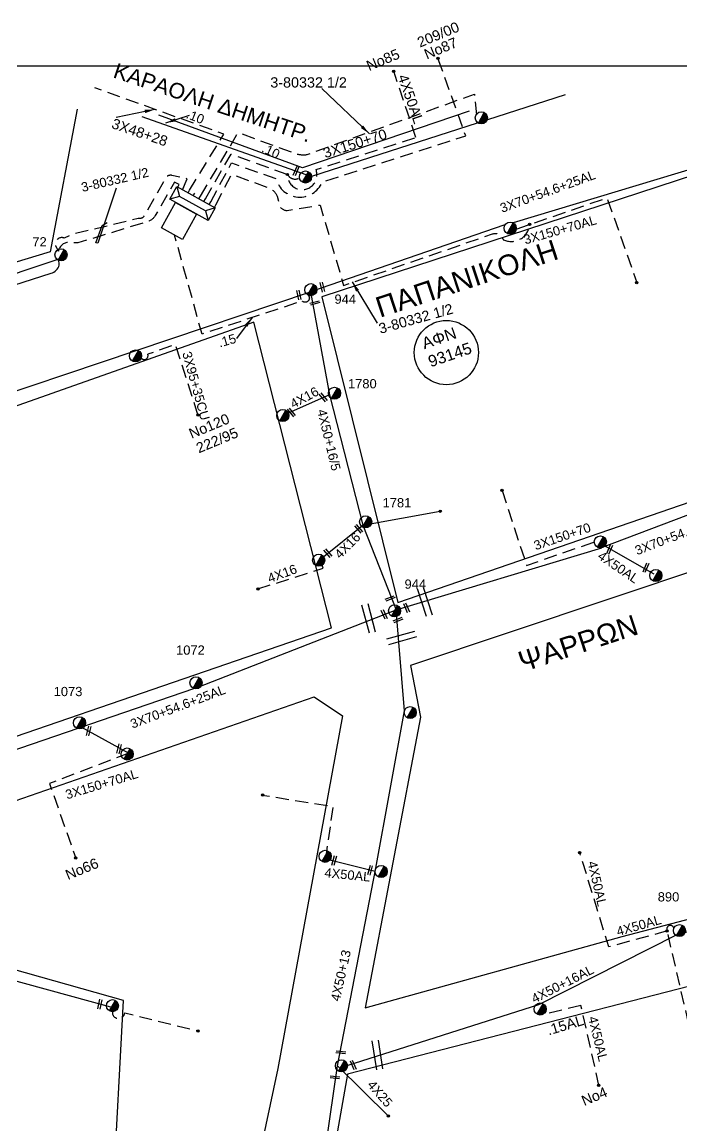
# Model space of a CAD drawing. Header units: millimetres. Extents: x 938 to 3112, y 793 to 1825.
# Drawn here: x 1051.1 to 1179.6, y 1601.6 to 1816.5 of the extents above; entities that cross this region are included whole.
import ezdxf
from ezdxf.enums import TextEntityAlignment as Align

# ---------------------------------------------------------------- set-up
doc = ezdxf.new("R2010")
doc.units = ezdxf.units.MM
doc.linetypes.add('DASHED', pattern=[19.05, 12.7, -6.35])
for name, color, linetype in [('Άγνωστα', 7, 'Continuous'), ('Γέφυρες Εναερίου Δικτύου', 7, 'Continuous'), ('Γυμνά εναέρια ΧΤ (3Φ)   4x50AL', 7, 'Continuous'), ('Γυμνά εναέρια ΧΤ και ΦΟΠ (3Φ)   4x50+16AL', 7, 'Continuous'), ('Εναέρια παροχή ΧΤ 4x16', 7, 'SYN_LINE'), ('Εναέρια παροχή ΧΤ 4x25', 7, 'SYN_LINE'), ('Επιγραφές - Σχήματα', 7, 'Continuous'), ('Καλώδια ΧΤ   3x150+70AL', 7, 'DASHED'), ('Καλώδια ΧΤ   3x95+35CU', 7, 'DASHED'), ('Καλώδια ΧΤ   4X50+13', 7, 'Continuous'), ('Καλώδια ΧΤ   4x50AL', 7, 'DASHED'), ('Μηχανική τομή', 7, 'Continuous'), ('Στύλος ΦΜ', 7, 'Continuous'), ('Στύλος ΦΜ @ 1', 7, 'Continuous'), ('Συνδέσεις', 7, 'Continuous'), ('Συνεστραμμένα ΧΤ   3x70+54.6+25AL', 7, 'SYN_LINE'), ('Τομή', 7, 'Continuous'), ('Υποσταθμός πόλεως', 7, 'Continuous'), ('Υπόβαθρο ΔΕΗ', 7, 'Continuous'), ('Υπόγεια Καλώδια Δικτύου ΧΤ   .10', 7, 'DASHED'), ('Υπόγεια Καλώδια Δικτύου ΧΤ   .15', 7, 'DASHED')]:
    doc.layers.add(name, color=color, linetype=linetype)
doc.styles.get("Standard").update_dxf_attribs({"font": 'arial.ttf'})
doc.linetypes.add('SYN_LINE', pattern='A,0.5,-0.0001,["/\\/\\/\\/",Standard,S=0.1,R=0,X=0,Y=-0.05],-0.25', length=0.7501)
doc.dimstyles.new('ISO-25', dxfattribs={"dimtxt": 2.5, "dimasz": 2.5, "dimexe": 1.25, "dimexo": 0.625, "dimtad": 1, "dimtxsty": 'Standard', "dimcen": 2.5, "dimaunit": 2, "dimazin": 0, "dimtfac": 1, "dimtmove": 0, "dimatfit": 3, "dimfxl": 1, "dimarcsym": 0})

# ---------------------------------------------------------------- blocks, each defined once
blk = doc.blocks.new('ΥΠΟΣΤΑΘΜΟΣ ΠΟΛΕΩΣ 8 ΑΝΑΧΩΡΗΣΕΩΝ')
at = {"layer": 'Υποσταθμός πόλεως', "linetype": 'Continuous', "ltscale": 40}
for p, q in [((-8.18, -2.82), (-8.18, -4)), ((-5.9, -2.82), (-5.9, -4)), ((-3.55, -2.82), (-3.55, -4)), ((-1.28, -2.82), (-1.28, -4)), ((1.23, -2.82), (1.23, -4)), ((3.56, -2.82), (3.56, -4)), ((6.03, -2.82), (6.03, -4)), ((8.16, -2.82), (8.16, -4))]:
    blk.add_line(p, q, dxfattribs=at)
blk.add_lwpolyline([(-8.57, 2.82), (8.57, 2.82), (8.57, -2.82), (-8.57, -2.82)], close=True, dxfattribs=at)
for points in [[(-5.75, 0), (-8.57, 2.82)], [(5.75, 0), (8.57, 2.82)], [(-8.57, -2.82), (-5.75, 0)], [(-5.75, 0), (5.75, 0)], [(8.57, -2.82), (5.75, 0)]]:
    blk.add_lwpolyline(points, dxfattribs=at)
at = {"layer": 'Υποσταθμός πόλεως', "linetype": 'SYN_LINE', "ltscale": 40, "flags": 1}
for tag, p in [('ΜΕΤΑΣΧΗΜΑΤΙΣΜΟΣ', (9.59, 1.44)), ('ΙΣΧΥΣ', (9.57, -1.35)), ('ΑΡΙΘΜΟΣ', (9.69, -4.07))]:
    blk.add_attdef(tag, p, '', height=1.8, dxfattribs=at)
blk = doc.blocks.new('ΥΠΑΡΧΩΝ ΤΣΙΜΕΝΤΕΝΙΟΣ ΣΤΥΛΟΣ')
at = {"layer": 'Στύλος ΦΜ'}
blk.add_hatch(color=256, dxfattribs=at).paths.add_polyline_path([(-1.29, -2.28, 0.574793), (2.62, 0, 0.268822), (1.3, 2.27)])
blk.add_line((-1.29, -2.28), (1.3, 2.27), dxfattribs=at)
blk.add_circle((0, 0), 2.62, dxfattribs=at)
at = {"layer": 'Στύλος ΦΜ', "flags": 4}
for tag, p in [('ΑΡΙΘΜΟΣ', (-4.68, 8.05)), ('ΤΥΠΟΣ', (-4.91, 3.03))]:
    blk.add_attdef(tag, p, '', height=4, dxfattribs=at)
blk = doc.blocks.new('ΤΟΜΗ')
at = {"layer": 'Τομή', "ltscale": 40}
for p, q in [((-5.68, 0), (5.68, 0)), ((5.68, -2.33), (-5.68, -2.33))]:
    blk.add_line(p, q, dxfattribs=at)
blk = doc.blocks.new('_ΣΥΝΔΕΣΗ')
at = {"layer": 'Συνδέσεις', "linetype": 'SYN_LINE', "ltscale": 40}
blk.add_hatch(color=256, dxfattribs=at).paths.add_polyline_path([(0.5, -0.01, 1), (-0.5, -0.01, 1)])
at = {"layer": 'Συνδέσεις'}
blk.add_circle((0, -0.01), 0.5, dxfattribs=at)
blk = doc.blocks.new('ΜΗΧΑΝΙΚΗ ΤΟΜΗ')
at = {"layer": 'Μηχανική τομή', "ltscale": 40}
for p, q in [((-1.89, 0.78), (1.89, 0.78)), ((1.89, 0), (-1.89, 0))]:
    blk.add_line(p, q, dxfattribs=at)

msp = doc.modelspace()

# ---------------------------------------------------------------- linework, layer by layer
at = {"layer": 'Άγνωστα'}
msp.add_circle((1133.75, 1752.14), 6.25, dxfattribs=at)
at = {"layer": 'Γέφυρες Εναερίου Δικτύου', "color": 30, "linetype": 'DASHED', "ltscale": 0.2, "flags": 128}
msp.add_lwpolyline([(1082.35, 1783.84), (1083.28, 1785.96), (1080.3, 1786.63, 0.260277), (1079.17, 1786.29), (1074.9, 1778.76, -0.325383), (1073.75, 1778.23), (1061.22, 1775.23), (1059.32, 1774.44, 0.611216), (1057.62, 1772.9), (1058.19, 1771.88)], format="xyb", dxfattribs=at)
at = {"layer": 'Γέφυρες Εναερίου Δικτύου', "color": 151, "linetype": 'DASHED', "ltscale": 0.2, "flags": 128}
msp.add_lwpolyline([(1081.71, 1784.87), (1080.79, 1785.28), (1077.04, 1778.81, -0.211172), (1075.3, 1777.54), (1062, 1773.48, -0.023587), (1060.45, 1773.58, 0.392973), (1058.19, 1771.88, 0.65853)], format="xyb", dxfattribs=at)
at = {"layer": 'Γέφυρες Εναερίου Δικτύου', "color": 27, "linetype": 'SYN_LINE', "ltscale": 20, "flags": 128}
msp.add_lwpolyline([(1117.46, 1718.54), (1132.56, 1721.27)], dxfattribs=at)
at = {"layer": 'Γέφυρες Εναερίου Δικτύου', "color": 2, "linetype": 'DASHED', "ltscale": 0.2, "flags": 128}
msp.add_lwpolyline([(1110.26, 1653.53), (1111.72, 1663.72), (1097.81, 1665.94)], dxfattribs=at)
at = {"layer": 'Γέφυρες Εναερίου Δικτύου', "color": 1, "linetype": 'DASHED', "ltscale": 0.2, "flags": 128}
msp.add_lwpolyline([(1069.08, 1624.6, 1.462231), (1071.11, 1623.63), (1085.38, 1620.08)], format="xyb", dxfattribs=at)
at = {"layer": 'Γυμνά εναέρια ΧΤ (3Φ)   4x50AL', "color": 2, "flags": 128}
msp.add_lwpolyline([(1119.91, 1651.15), (1110.26, 1653.53)], dxfattribs=at)
at = {"layer": 'Γυμνά εναέρια ΧΤ και ΦΟΠ (3Φ)   4x50+16AL', "color": 27, "flags": 128}
msp.add_lwpolyline([(1107.32, 1763.98), (1110.99, 1743.9), (1117.46, 1718.54), (1123.95, 1702.05)], dxfattribs=at)
at = {"layer": 'Γυμνά εναέρια ΧΤ και ΦΟΠ (3Φ)   4x50+16AL', "color": 30, "flags": 128}
msp.add_lwpolyline([(1212.9, 1648.71), (1178.53, 1638.76), (1151.68, 1625.19), (1114.35, 1613.27)], dxfattribs=at)
at = {"layer": 'Εναέρια παροχή ΧΤ 4x16', "color": 27, "ltscale": 20, "flags": 128}
for points in [[(1110.99, 1743.9), (1102.97, 1740.35)], [(1109.9, 1712.44), (1117.46, 1718.54)]]:
    msp.add_lwpolyline(points, dxfattribs=at)
at = {"layer": 'Εναέρια παροχή ΧΤ 4x16', "color": 27, "linetype": 'DASHED', "ltscale": 0.2, "flags": 128}
msp.add_lwpolyline([(1097.04, 1706.13), (1109.75, 1710.16), (1109.45, 1711.16)], dxfattribs=at)
at = {"layer": 'Εναέρια παροχή ΧΤ 4x25', "color": 2, "linetype": 'SYN_LINE', "ltscale": 10, "flags": 128}
msp.add_lwpolyline([(1122.48, 1603.51), (1112.55, 1613.29)], dxfattribs=at)
at = {"layer": 'Επιγραφές - Σχήματα'}
msp.add_lwpolyline([(974.02, 1807.96), (2963.81, 1807.96), (2963.81, 804.4), (974.02, 804.4)], close=True, dxfattribs=at)
at = {"layer": 'Επιγραφές - Σχήματα', "linetype": 'Continuous', "ltscale": 0.2}
msp.add_lwpolyline([(1069.46, 1784.16), (1065.89, 1773.41), (1065.51, 1773.51), (1066.72, 1776.9), (1067.68, 1777.47)], dxfattribs=at)
at = {"layer": 'Καλώδια ΧΤ   3x150+70AL', "color": 62, "linetype": 'DASHED', "ltscale": 0.2, "flags": 128}
msp.add_lwpolyline([(1086.83, 1782.04), (1091.81, 1790.77), (1102.79, 1786.8, 1.210081), (1108.37, 1787.76), (1127.83, 1794)], format="xyb", dxfattribs=at)
at = {"layer": 'Καλώδια ΧΤ   3x150+70AL', "color": 1, "linetype": 'DASHED', "ltscale": 0.2, "flags": 128}
msp.add_lwpolyline([(1088.86, 1780.92), (1091.91, 1786.85), (1099.11, 1784.22, -0.214744), (1100.81, 1782.56), (1101.22, 1780.94, 0.359946), (1102.76, 1779.81), (1109.17, 1780.86), (1113.74, 1765.22), (1142.74, 1775.25, -0.326553), (1144.45, 1774.72, -0.034775), (1144.84, 1774.11, 0.51802), (1149.99, 1777.07, 2.781812)], format="xyb", dxfattribs=at)
for points in [[(1147.33, 1776.16), (1165.03, 1782.27), (1170.86, 1765.75)], [(1071.9, 1674.18), (1056.45, 1668.26), (1061.57, 1653.75)]]:
    msp.add_lwpolyline(points, dxfattribs=at)
at = {"layer": 'Καλώδια ΧΤ   3x150+70AL', "color": 151, "linetype": 'DASHED', "ltscale": 0.2, "flags": 128}
msp.add_lwpolyline([(1144.6, 1725.3), (1149.38, 1710.69), (1162.57, 1715.29)], dxfattribs=at)
at = {"layer": 'Καλώδια ΧΤ   3x95+35CU', "color": 27, "linetype": 'DASHED', "ltscale": 0.2, "flags": 128}
msp.add_lwpolyline([(1085.38, 1739.99), (1080.96, 1753.74), (1075.59, 1751.8)], dxfattribs=at)
at = {"layer": 'Καλώδια ΧΤ   3x95+35CU', "color": 27, "linetype": 'DASHED', "ltscale": 0.2}
msp.add_arc((1074.91, 1751.52), 0.738, 215.0763, 22.9076, dxfattribs=at)
at = {"layer": 'Καλώδια ΧΤ   4X50+13', "color": 2, "flags": 128}
msp.add_lwpolyline([(1108.09, 1582.32), (1112.55, 1613.29), (1120.03, 1651.78), (1125.63, 1682.42), (1123.95, 1702.05)], dxfattribs=at)
at = {"layer": 'Καλώδια ΧΤ   4x50AL', "color": 62, "linetype": 'DASHED', "ltscale": 0.2, "flags": 128}
msp.add_lwpolyline([(1127.83, 1794), (1123.5, 1806.92)], dxfattribs=at)
at = {"layer": 'Καλώδια ΧΤ   4x50AL', "color": 151, "linetype": 'Continuous', "ltscale": 0.2, "flags": 128}
msp.add_lwpolyline([(1174.23, 1709.02), (1163.61, 1715.03)], dxfattribs=at)
at = {"layer": 'Καλώδια ΧΤ   4x50AL', "color": 30, "linetype": 'DASHED', "ltscale": 0.2, "flags": 128}
for points in [[(1176.77, 1639.56), (1165.38, 1636.44), (1159.74, 1654.8)], [(1181.8, 1617.86), (1176.77, 1639.56)], [(1163.47, 1609.46), (1159.97, 1625.04)]]:
    msp.add_lwpolyline(points, dxfattribs=at)
at = {"layer": 'Καλώδια ΧΤ   4x50AL', "color": 30, "linetype": 'DASHED', "ltscale": 0.2}
msp.add_arc((1177.37, 1639.92), 0.703, 12.4884, 211.5159, dxfattribs=at)
at = {"layer": 'Συνεστραμμένα ΧΤ   3x70+54.6+25AL', "color": 173, "linetype": 'SYN_LINE', "ltscale": 20, "flags": 128}
msp.add_lwpolyline([(1156.9, 1802.34), (1107.47, 1786.44)], dxfattribs=at)
at = {"layer": 'Συνεστραμμένα ΧΤ   3x70+54.6+25AL', "color": 1, "linetype": 'SYN_LINE', "ltscale": 20, "flags": 128}
for points in [[(1187.02, 1789.53), (1146.76, 1777.39)], [(1145.17, 1776.99), (1107.32, 1763.98)], [(1085.52, 1687.06), (1123.95, 1702.05)], [(1032.16, 1668.85), (1032.82, 1669.05), (1084.57, 1686.74)], [(1042.46, 1631.76), (1042.67, 1631.76), (1069.08, 1624.6)]]:
    msp.add_lwpolyline(points, dxfattribs=at)
at = {"layer": 'Συνεστραμμένα ΧΤ   3x70+54.6+25AL', "color": 30, "linetype": 'SYN_LINE', "ltscale": 20, "flags": 128}
msp.add_lwpolyline([(1058.28, 1770.32), (1027.35, 1760.03), (978.26, 1746.28)], dxfattribs=at)
at = {"layer": 'Συνεστραμμένα ΧΤ   3x70+54.6+25AL', "color": 151, "linetype": 'SYN_LINE', "ltscale": 20, "flags": 128}
msp.add_lwpolyline([(1027.35, 1760.03), (1029.44, 1758.86), (1056.79, 1767.58, 0.242831), (1058.36, 1769.15), (1058.28, 1770.32)], format="xyb", dxfattribs=at)
at = {"layer": 'Συνεστραμμένα ΧΤ   3x70+54.6+25AL', "color": 27, "ltscale": 20, "flags": 128}
msp.add_lwpolyline([(1039.34, 1741.13), (1107.32, 1763.98)], dxfattribs=at)
at = {"layer": 'Συνεστραμμένα ΧΤ   3x70+54.6+25AL', "color": 151, "linetype": 'SYN_LINE', "ltscale": 20, "flags": 128}
for points in [[(1163.74, 1714.11), (1164.17, 1714.24), (1202.06, 1728.59)], [(1123.95, 1702.05), (1164.01, 1714.13)]]:
    msp.add_lwpolyline(points, dxfattribs=at)
at = {"layer": 'Συνεστραμμένα ΧΤ   3x70+54.6+25AL', "color": 1, "linetype": 'SYN_LINE', "ltscale": 10, "flags": 128}
msp.add_lwpolyline([(1062.67, 1679.25), (1071.9, 1674.18)], dxfattribs=at)
at = {"layer": 'Υποσταθμός πόλεως'}
msp.add_lwpolyline([(1082.38, 1774.14), (1078.28, 1776.41), (1081.01, 1781.36), (1085.12, 1779.1)], close=True, dxfattribs=at)
at = {"layer": 'Υπόβαθρο ΔΕΗ', "flags": 128}
for points in [[(1061.83, 1799.52), (1056.61, 1771.74), (968.8, 1745.19)], [(1061.83, 1799.52), (1056.61, 1771.74), (968.8, 1745.19)], [(1138.22, 1799.15), (1105.76, 1788.08), (1077.77, 1798.33)], [(1138.22, 1799.15), (1105.76, 1788.08), (1077.77, 1798.33)]]:
    msp.add_lwpolyline(points, dxfattribs=at)
for points in [[(1109.52, 1762.96), (1124.27, 1703.49), (1201.05, 1729.88), (1185.83, 1787.96)], [(1109.52, 1762.96), (1124.27, 1703.49), (1201.05, 1729.88), (1185.83, 1787.96)], [(1015.07, 1665.49), (1111.35, 1698.56), (1096.25, 1758.08), (998.92, 1723.71)], [(1126.78, 1691.2), (1128.7, 1681.16), (1117.91, 1624.56), (1168, 1638.5), (1211.36, 1649.82), (1207.81, 1703.67), (1204.01, 1717.05)], [(1126.78, 1691.2), (1128.7, 1681.16), (1117.91, 1624.56), (1168, 1638.5), (1211.36, 1649.82), (1207.81, 1703.67), (1204.01, 1717.05)], [(1094.76, 1583.83), (1068.83, 1588.49), (1070.88, 1626.04), (1022.07, 1639.75), (1018.38, 1653.95), (1107.98, 1685.13), (1113.52, 1681.44), (1100.91, 1612.79)], [(1094.76, 1583.83), (1068.83, 1588.49), (1070.88, 1626.04), (1022.07, 1639.75), (1018.38, 1653.95), (1107.98, 1685.13), (1113.52, 1681.44), (1100.91, 1612.79)], [(1216.61, 1576.47), (1213.47, 1637.12), (1114.52, 1611.66), (1109.29, 1582.31), (1164.28, 1579.26)], [(1216.61, 1576.47), (1213.47, 1637.12), (1114.52, 1611.66), (1109.29, 1582.31), (1164.28, 1579.26)]]:
    msp.add_lwpolyline(points, close=True, dxfattribs=at)
at = {"layer": 'Υπόγεια Καλώδια Δικτύου ΧΤ   .10', "color": 2, "linetype": 'DASHED', "ltscale": 0.2, "flags": 128}
msp.add_lwpolyline([(1087.86, 1781.47), (1091.9, 1789.07), (1100.58, 1786, 0.724861), (1109.57, 1785.33), (1137.52, 1794.33), (1132.14, 1809.39)], format="xyb", dxfattribs=at)
at = {"layer": 'Υπόγεια Καλώδια Δικτύου ΧΤ   .10', "color": 6, "linetype": 'DASHED', "ltscale": 0.2, "flags": 128}
msp.add_lwpolyline([(1083.72, 1783.76), (1090.42, 1794.66), (1065.31, 1803.67)], dxfattribs=at)
at = {"layer": 'Υπόγεια Καλώδια Δικτύου ΧΤ   .10', "color": 173, "linetype": 'DASHED', "ltscale": 0.2, "flags": 128}
msp.add_lwpolyline([(1085.84, 1782.59), (1093.2, 1794.98), (1104.31, 1790.92, 0.133672), (1106.65, 1790.7), (1139.22, 1802.46), (1139.75, 1797.2)], format="xyb", dxfattribs=at)
at = {"layer": 'Υπόγεια Καλώδια Δικτύου ΧΤ   .10', "color": 62, "linetype": 'Continuous', "ltscale": 0.2, "flags": 128}
msp.add_lwpolyline([(1074.47, 1798.1), (1107.47, 1786.44)], dxfattribs=at)
at = {"layer": 'Υπόγεια Καλώδια Δικτύου ΧΤ   .10', "color": 62, "linetype": 'DASHED', "ltscale": 0.2}
msp.add_arc((1104.3, 1787.62), 1.71, 208.378, 300.3496, dxfattribs=at)
at = {"layer": 'Υπόγεια Καλώδια Δικτύου ΧΤ   .15', "color": 27, "linetype": 'DASHED', "ltscale": 0.2, "flags": 128}
msp.add_lwpolyline([(1106.79, 1763.36, -1.039787), (1105.66, 1762.18), (1086.17, 1755.73), (1080.82, 1775.01)], format="xyb", dxfattribs=at)
at = {"layer": 'Υπόγεια Καλώδια Δικτύου ΧΤ   .15', "color": 30, "linetype": 'DASHED', "ltscale": 0.2, "flags": 128}
msp.add_lwpolyline([(1159.97, 1625.04), (1152.42, 1623.24)], dxfattribs=at)

# ---------------------------------------------------------------- block references
at = {"layer": 'Μηχανική τομή'}
for p, xscale, yscale, zscale, rotation in [((1104.67, 1787.41), 0.5000000000001135, 0.5000000000001135, 0.5000000000001135, 66.43942142627682), ((1104.83, 1763.3), 0.4999999999999465, 0.4999999999999465, 0.4999999999999465, 283.000810152993), ((1109.4, 1764.85), 0.4999999999999465, 0.4999999999999465, 0.4999999999999465, 283.000810152993), ((1108.18, 1761.62), 0.5000000000000631, 0.5000000000000631, 0.5000000000000631, 14.68661554754214), ((1109.9, 1743.55), 0.499999999999985, 0.499999999999985, 0.499999999999985, 129.8636206261355), ((1103.72, 1740.62), 0.499999999999985, 0.499999999999985, 0.499999999999985, 129.8636206261355), ((1116.82, 1717.97), 0.499999999999985, 0.499999999999985, 0.499999999999985, 129.8636206261355), ((1165.37, 1713.88), 0.49999999999986, 0.49999999999986, 0.49999999999986, 246.9775246774164), ((1110.81, 1713.22), 0.499999999999985, 0.499999999999985, 0.499999999999985, 129.8636206261355), ((1172.43, 1710.35), 0.49999999999986, 0.49999999999986, 0.49999999999986, 246.9775246774164), ((1122.73, 1704.46), 0.5000000000000376, 0.5000000000000376, 0.5000000000000376, 201.5277077003268), ((1121.82, 1701.24), 0.499999999999983, 0.499999999999983, 0.499999999999983, 113.4812661473671), ((1126.19, 1702.53), 0.499999999999983, 0.499999999999983, 0.499999999999983, 113.4812661473671), ((1124.27, 1700.26), 0.5000000000000376, 0.5000000000000376, 0.5000000000000376, 201.5277077003268), ((1063.9, 1678.53), 0.5000000000000344, 0.5000000000000344, 0.5000000000000344, 255.5537464579282), ((1069.82, 1675.05), 0.5000000000000344, 0.5000000000000344, 0.5000000000000344, 255.5537464579282), ((1111.71, 1653.3), 0.5000000000000344, 0.5000000000000344, 0.5000000000000344, 255.5537464579282), ((1118.71, 1651.44), 0.5000000000000344, 0.5000000000000344, 0.5000000000000344, 255.5537464579282), ((1066.43, 1625.24), 0.5000000000000652, 0.5000000000000652, 0.5000000000000652, 78.19104694729292), ((1113.2, 1616.11), 0.5000000000000531, 0.5000000000000531, 0.5000000000000531, 174.0645783425402), ((1115.79, 1613.51), 0.5000000000001058, 0.5000000000001058, 0.5000000000001058, 112.6867330846788), ((1112.07, 1611.24), 0.5000000000000531, 0.5000000000000531, 0.5000000000000531, 174.0645783425402)]:
    msp.add_blockref('ΜΗΧΑΝΙΚΗ ΤΟΜΗ', p, dxfattribs=dict(at, xscale=xscale, yscale=yscale, zscale=zscale, rotation=rotation))
at = {"layer": 'Στύλος ΦΜ @ 1', "ltscale": 40, "xscale": 0.4499999999998181, "yscale": 0.4499999999998181, "zscale": 0.4499999999998181}
for p in [(1140.56, 1797.82), (1140.56, 1797.82), (1106.33, 1786.32), (1106.33, 1786.32), (1146.18, 1776.37), (1058.7, 1771.17), (1073.2, 1751.49), (1101.89, 1739.88), (1101.89, 1739.88), (1163.74, 1715.28), (1108.89, 1711.73), (1108.89, 1711.73), (1174.56, 1708.75), (1174.56, 1708.75), (1126.72, 1682.06), (1126.72, 1682.06), (1071.59, 1673.99), (1071.59, 1673.99), (1110.16, 1654.08), (1121.05, 1651.11), (1068.71, 1625), (1068.71, 1625), (1152.03, 1624.35), (1113.31, 1613.31), (1113.31, 1613.31)]:
    msp.add_blockref('ΥΠΑΡΧΩΝ ΤΣΙΜΕΝΤΕΝΙΟΣ ΣΤΥΛΟΣ', p, dxfattribs=at)
at = {"layer": 'Στύλος ΦΜ @ 1', "ltscale": 40}
ref = msp.add_blockref('ΥΠΑΡΧΩΝ ΤΣΙΜΕΝΤΕΝΙΟΣ ΣΤΥΛΟΣ', (1058.7, 1771.17), dxfattribs=dict(at, xscale=0.4499999999998181, yscale=0.4499999999998181, zscale=0.4499999999998181))
ref.add_attrib('ΑΡΙΘΜΟΣ', '72', (1053.12, 1772.8), dxfattribs={"layer": 'Στύλος ΦΜ', "height": 1.8, "flags": 4})
ref = msp.add_blockref('ΥΠΑΡΧΩΝ ΤΣΙΜΕΝΤΕΝΙΟΣ ΣΤΥΛΟΣ', (1107.37, 1764.38), dxfattribs=dict(at, xscale=0.4499999999998181, yscale=0.4499999999998181, zscale=0.4499999999998181))
ref.add_attrib('ΤΥΠΟΣ', '944', (1111.96, 1761.64), dxfattribs={"layer": 'Στύλος ΦΜ', "height": 1.8, "flags": 4})
ref = msp.add_blockref('ΥΠΑΡΧΩΝ ΤΣΙΜΕΝΤΕΝΙΟΣ ΣΤΥΛΟΣ', (1107.37, 1764.38), dxfattribs=dict(at, xscale=0.4499999999998181, yscale=0.4499999999998181, zscale=0.4499999999998181))
ref.add_attrib('ΤΥΠΟΣ', '944', (1111.96, 1761.64), dxfattribs={"layer": 'Στύλος ΦΜ', "height": 1.8, "flags": 4})
ref = msp.add_blockref('ΥΠΑΡΧΩΝ ΤΣΙΜΕΝΤΕΝΙΟΣ ΣΤΥΛΟΣ', (1111.97, 1744.22), dxfattribs=dict(at, xscale=0.4499999999998181, yscale=0.4499999999998181, zscale=0.4499999999998181))
ref.add_attrib('ΤΥΠΟΣ', '1780', (1114.59, 1745.18), dxfattribs={"layer": 'Στύλος ΦΜ', "height": 1.8, "flags": 4})
ref = msp.add_blockref('ΥΠΑΡΧΩΝ ΤΣΙΜΕΝΤΕΝΙΟΣ ΣΤΥΛΟΣ', (1111.97, 1744.22), dxfattribs=dict(at, xscale=0.4499999999998181, yscale=0.4499999999998181, zscale=0.4499999999998181))
ref.add_attrib('ΤΥΠΟΣ', '1780', (1114.59, 1745.18), dxfattribs={"layer": 'Στύλος ΦΜ', "height": 1.8, "flags": 4})
ref = msp.add_blockref('ΥΠΑΡΧΩΝ ΤΣΙΜΕΝΤΕΝΙΟΣ ΣΤΥΛΟΣ', (1118.03, 1719.19), dxfattribs=dict(at, xscale=0.4499999999998181, yscale=0.4499999999998181, zscale=0.4499999999998181))
ref.add_attrib('ΤΥΠΟΣ', '1781', (1121.33, 1722.01), dxfattribs={"layer": 'Στύλος ΦΜ', "height": 1.8, "flags": 4})
ref = msp.add_blockref('ΥΠΑΡΧΩΝ ΤΣΙΜΕΝΤΕΝΙΟΣ ΣΤΥΛΟΣ', (1118.03, 1719.19), dxfattribs=dict(at, xscale=0.4499999999998181, yscale=0.4499999999998181, zscale=0.4499999999998181))
ref.add_attrib('ΤΥΠΟΣ', '1781', (1121.33, 1722.01), dxfattribs={"layer": 'Στύλος ΦΜ', "height": 1.8, "flags": 4})
ref = msp.add_blockref('ΥΠΑΡΧΩΝ ΤΣΙΜΕΝΤΕΝΙΟΣ ΣΤΥΛΟΣ', (1123.67, 1701.87), dxfattribs=dict(at, xscale=0.4499999999998181, yscale=0.4499999999998181, zscale=0.4499999999998181))
ref.add_attrib('ΤΥΠΟΣ', '944', (1125.6, 1706.17), dxfattribs={"layer": 'Στύλος ΦΜ', "height": 1.8, "flags": 4})
ref = msp.add_blockref('ΥΠΑΡΧΩΝ ΤΣΙΜΕΝΤΕΝΙΟΣ ΣΤΥΛΟΣ', (1123.67, 1701.87), dxfattribs=dict(at, xscale=0.4499999999998181, yscale=0.4499999999998181, zscale=0.4499999999998181))
ref.add_attrib('ΤΥΠΟΣ', '944', (1125.6, 1706.17), dxfattribs={"layer": 'Στύλος ΦΜ', "height": 1.8, "flags": 4})
ref = msp.add_blockref('ΥΠΑΡΧΩΝ ΤΣΙΜΕΝΤΕΝΙΟΣ ΣΤΥΛΟΣ', (1084.99, 1687.84), dxfattribs=dict(at, xscale=0.4499999999998181, yscale=0.4499999999998181, zscale=0.4499999999998181))
ref.add_attrib('ΤΥΠΟΣ', '1072', (1081.11, 1693.33), dxfattribs={"layer": 'Στύλος ΦΜ', "height": 1.8, "flags": 4})
ref = msp.add_blockref('ΥΠΑΡΧΩΝ ΤΣΙΜΕΝΤΕΝΙΟΣ ΣΤΥΛΟΣ', (1084.99, 1687.84), dxfattribs=dict(at, xscale=0.4499999999998181, yscale=0.4499999999998181, zscale=0.4499999999998181))
ref.add_attrib('ΤΥΠΟΣ', '1072', (1081.11, 1693.33), dxfattribs={"layer": 'Στύλος ΦΜ', "height": 1.8, "flags": 4})
ref = msp.add_blockref('ΥΠΑΡΧΩΝ ΤΣΙΜΕΝΤΕΝΙΟΣ ΣΤΥΛΟΣ', (1062.3, 1680.08), dxfattribs=dict(at, xscale=0.4499999999998181, yscale=0.4499999999998181, zscale=0.4499999999998181))
ref.add_attrib('ΤΥΠΟΣ', '1073', (1057.27, 1685.26), dxfattribs={"layer": 'Στύλος ΦΜ', "height": 1.8, "flags": 4})
ref = msp.add_blockref('ΥΠΑΡΧΩΝ ΤΣΙΜΕΝΤΕΝΙΟΣ ΣΤΥΛΟΣ', (1062.3, 1680.08), dxfattribs=dict(at, xscale=0.4499999999998181, yscale=0.4499999999998181, zscale=0.4499999999998181))
ref.add_attrib('ΤΥΠΟΣ', '1073', (1057.27, 1685.26), dxfattribs={"layer": 'Στύλος ΦΜ', "height": 1.8, "flags": 4})
ref = msp.add_blockref('ΥΠΑΡΧΩΝ ΤΣΙΜΕΝΤΕΝΙΟΣ ΣΤΥΛΟΣ', (1179.14, 1639.62), dxfattribs=dict(at, xscale=0.4499999999998181, yscale=0.4499999999998181, zscale=0.4499999999998181))
ref.add_attrib('ΤΥΠΟΣ', '890', (1174.92, 1645.29), dxfattribs={"layer": 'Στύλος ΦΜ', "height": 1.8, "flags": 4})
ref = msp.add_blockref('ΥΠΑΡΧΩΝ ΤΣΙΜΕΝΤΕΝΙΟΣ ΣΤΥΛΟΣ', (1179.14, 1639.62), dxfattribs=dict(at, xscale=0.4499999999998181, yscale=0.4499999999998181, zscale=0.4499999999998181))
ref.add_attrib('ΤΥΠΟΣ', '890', (1174.92, 1645.29), dxfattribs={"layer": 'Στύλος ΦΜ', "height": 1.8, "flags": 4})
at = {"layer": 'Συνδέσεις', "xscale": 0.4500000000000455, "yscale": 0.4500000000000455, "zscale": 0.4500000000000455}
for p in [(1132.14, 1809.4), (1123.5, 1806.92), (1102.8, 1786.81), (1149.96, 1777.09), (1170.84, 1765.77), (1085.38, 1740), (1144.6, 1725.31), (1132.56, 1721.27), (1097.04, 1706.14), (1097.96, 1666.03), (1159.71, 1654.82), (1061.57, 1653.75), (1176.75, 1639.57), (1085.38, 1620.09), (1163.44, 1609.48), (1122.45, 1603.54)]:
    msp.add_blockref('_ΣΥΝΔΕΣΗ', p, dxfattribs=at)
at = {"layer": 'Τομή'}
for p, xscale, yscale, zscale, rotation in [((1130.12, 1703.8), 0.4999999999999402, 0.4999999999999402, 0.4999999999999402, 288.1180387256271), ((1130.12, 1703.8), 0.4999999999999402, 0.4999999999999402, 0.4999999999999402, 288.1180387256271), ((1119.17, 1700.55), 0.5000000000000221, 0.5000000000000221, 0.5000000000000221, 284.8088080356452), ((1119.17, 1700.55), 0.5000000000000221, 0.5000000000000221, 0.5000000000000221, 284.8088080356452), ((1124.9, 1697.15), 0.5000000000000492, 0.5000000000000492, 0.5000000000000492, 15.39092809657728), ((1124.9, 1697.15), 0.5000000000000492, 0.5000000000000492, 0.5000000000000492, 15.39092809657728), ((1119.74, 1615.33), 0.4999999999999959, 0.4999999999999959, 0.4999999999999959, 99.17001994924321), ((1119.74, 1615.33), 0.4999999999999959, 0.4999999999999959, 0.4999999999999959, 99.17001994924321)]:
    msp.add_blockref('ΤΟΜΗ', p, dxfattribs=dict(at, xscale=xscale, yscale=yscale, zscale=zscale, rotation=rotation))
at = {"layer": 'Υποσταθμός πόλεως', "xscale": 0.5000000000000987, "yscale": 0.5000000000000987, "zscale": 0.5000000000000987, "rotation": 151.0871669527328}
msp.add_blockref('ΥΠΟΣΤΑΘΜΟΣ ΠΟΛΕΩΣ 8 ΑΝΑΧΩΡΗΣΕΩΝ', (1084.31, 1781.15), dxfattribs=at)

# ---------------------------------------------------------------- texts
at = {"layer": 'Γυμνά εναέρια ΧΤ (3Φ)   4x50AL'}
msp.add_text('4X50AL', height=1.8, rotation=354.335, dxfattribs=at).set_placement((1114.49, 1650.49), align=Align.MIDDLE)
at = {"layer": 'Γυμνά εναέρια ΧΤ και ΦΟΠ (3Φ)   4x50+16AL'}
for s, rotation, p in [('4X50+16/5', 283.5829, (1110.93, 1735.14)), ('4X50+16AL', 27.0088, (1156.36, 1629.23))]:
    msp.add_text(s, height=1.8, rotation=rotation, dxfattribs=at).set_placement(p, align=Align.MIDDLE)
at = {"layer": 'Εναέρια παροχή ΧΤ 4x16', "ltscale": 20}
for rotation, p in [(28.4728, (1106.1, 1743.39)), (44.9728, (1114.48, 1714.59)), (20.1187, (1101.78, 1709.13))]:
    msp.add_text('4X16', height=1.8, rotation=rotation, dxfattribs=at).set_placement(p, align=Align.MIDDLE)
at = {"layer": 'Εναέρια παροχή ΧΤ 4x25', "ltscale": 20}
msp.add_text('4X25', height=1.8, rotation=310.7905, dxfattribs=at).set_placement((1120.84, 1607.88), align=Align.MIDDLE)
at = {"layer": 'Επιγραφές - Σχήματα', "linetype": 'DASHED', "ltscale": 0.2, "attachment_point": 1}
for s, insert, char_height, width, rotation in [('209/00', (1127.83, 1813.34), 2, 17.7581, 22.5572), ('Νο87', (1129.18, 1811.01), 2, 17.7581, 22.5572), ('Νο85', (1117.93, 1808.78), 2, 17.7581, 22.5572), ('ΚΑΡΑΟΛΗ ΔΗΜΗΤΡ.', (1069.6, 1808.59), 3, 60.613, 341.5733), ('3Χ48+28', (1069.03, 1797.79), 2, 17.7581, 341.1039), ('3-80332 1/2', (1062.46, 1785.15), 1.8, 16.4743, 13.0492), ('ΠΑΠΑΝΙΚΟΛΗ', (1119.55, 1762.69), 4, 17.2922, 18.2032), ('3-80332 1/2', (1120.36, 1757.7), 2, 17.7581, 15.6686), ('Νο120', (1083.36, 1737.18), 2, 17.7581, 22.5572), ('222/95', (1084.77, 1734.36), 2, 17.7581, 22.5572), ('ΨΑΡΡΩΝ', (1147.36, 1693.7), 4, 17.2922, 18.2032), ('Νο66', (1059.3, 1651.27), 2, 17.7581, 22.5572), ('Νο4', (1159.82, 1607.31), 2, 17.7581, 22.5572)]:
    msp.add_mtext(s, dxfattribs=dict(at, insert=insert, char_height=char_height, width=width, rotation=rotation))
at = {"layer": 'Επιγραφές - Σχήματα', "linetype": 'DASHED', "ltscale": 0.2, "insert": (1099.46, 1805.73), "char_height": 2, "width": 17.7581, "attachment_point": 1}
msp.add_mtext('3-80332 1/2', dxfattribs=at)
at = {"layer": 'Επιγραφές - Σχήματα', "insert": (1128.73, 1754.91), "char_height": 2.244, "width": 117.9872, "attachment_point": 1, "rotation": 18.9876}
msp.add_mtext('ΑΦΝ\\P93145', dxfattribs=at)
at = {"layer": 'Καλώδια ΧΤ   3x150+70AL', "ltscale": 0.2}
for s, rotation, p in [('3X150+70AL', 15.8568, (1155.9, 1776.04)), ('3X150+70', 18.7419, (1156.31, 1716.35)), ('3X150+70AL', 16.8433, (1066.61, 1668.14))]:
    msp.add_text(s, height=1.8, rotation=rotation, dxfattribs=at).set_placement(p, align=Align.MIDDLE)
at = {"layer": 'Καλώδια ΧΤ   3x150+70AL', "linetype": 'DASHED', "ltscale": 0.2, "insert": (1109.54, 1791.86), "char_height": 2, "width": 17.7581, "attachment_point": 1, "rotation": 17.6203}
msp.add_mtext('3Χ150+70', dxfattribs=at)
at = {"layer": 'Καλώδια ΧΤ   3x95+35CU', "ltscale": 0.2}
msp.add_text('3X95+35CU', height=1.8, rotation=285.4753, dxfattribs=at).set_placement((1085, 1745.65), align=Align.MIDDLE)
at = {"layer": 'Καλώδια ΧΤ   4X50+13'}
msp.add_text('4X50+13', height=1.8, rotation=77.3358, dxfattribs=at).set_placement((1113.19, 1630.87), align=Align.MIDDLE)
at = {"layer": 'Καλώδια ΧΤ   4x50AL', "ltscale": 0.2}
for rotation, p in [(325.8656, (1167.26, 1710.37)), (282.9378, (1163.14, 1648.76)), (15.8049, (1171.23, 1640.62)), (283.6396, (1163.29, 1618.56))]:
    msp.add_text('4X50AL', height=1.8, rotation=rotation, dxfattribs=at).set_placement(p, align=Align.MIDDLE)
at = {"layer": 'Καλώδια ΧΤ   4x50AL', "linetype": 'DASHED', "ltscale": 0.2, "insert": (1126.16, 1806.53), "char_height": 2, "width": 17.7581, "attachment_point": 1, "rotation": 289.0552}
msp.add_mtext('4Χ50AL', dxfattribs=at)
at = {"layer": 'Συνεστραμμένα ΧΤ   3x70+54.6+25AL', "ltscale": 20}
for rotation, p in [(20.0135, (1153.49, 1783.53)), (20.8363, (1179.72, 1717)), (20.6346, (1081.46, 1683.21))]:
    msp.add_text('3X70+54.6+25AL', height=1.8, rotation=rotation, dxfattribs=at).set_placement(p, align=Align.MIDDLE)
at = {"layer": 'Υπόγεια Καλώδια Δικτύου ΧΤ   .10', "ltscale": 0.2}
for rotation, p in [(338.5606, (1084.86, 1798.06)), (334.8617, (1099.58, 1791.36))]:
    msp.add_text('.10', height=1.8, rotation=rotation, dxfattribs=at).set_placement(p, align=Align.MIDDLE)
at = {"layer": 'Υπόγεια Καλώδια Δικτύου ΧΤ   .15', "ltscale": 0.2}
msp.add_text('.15', height=1.8, rotation=15.8288, dxfattribs=at).set_placement((1091.05, 1754.47), align=Align.MIDDLE)
at = {"layer": 'Υπόγεια Καλώδια Δικτύου ΧΤ   .15', "linetype": 'DASHED', "ltscale": 0.2, "insert": (1153.11, 1621.13), "char_height": 2, "width": 17.7581, "attachment_point": 1, "rotation": 16.6539}
msp.add_mtext('.15AL', dxfattribs=at)

# ---------------------------------------------------------------- leaders
at = {"layer": 'Επιγραφές - Σχήματα', "ltscale": 40}
for points in [[(1118.76, 1794.73), (1109.52, 1803.52)], [(1077, 1799.48), (1069.47, 1797.9)], [(1079.11, 1796.84), (1083.75, 1798.36)], [(1115.41, 1765.89), (1120.25, 1757.88)], [(1095.92, 1758.95), (1092.9, 1754.89)]]:
    msp.add_leader(points, dimstyle='ISO-25', override={"dimasz": 2, "dimtad": 0}, dxfattribs=at)

doc.saveas('drawing.dxf')
